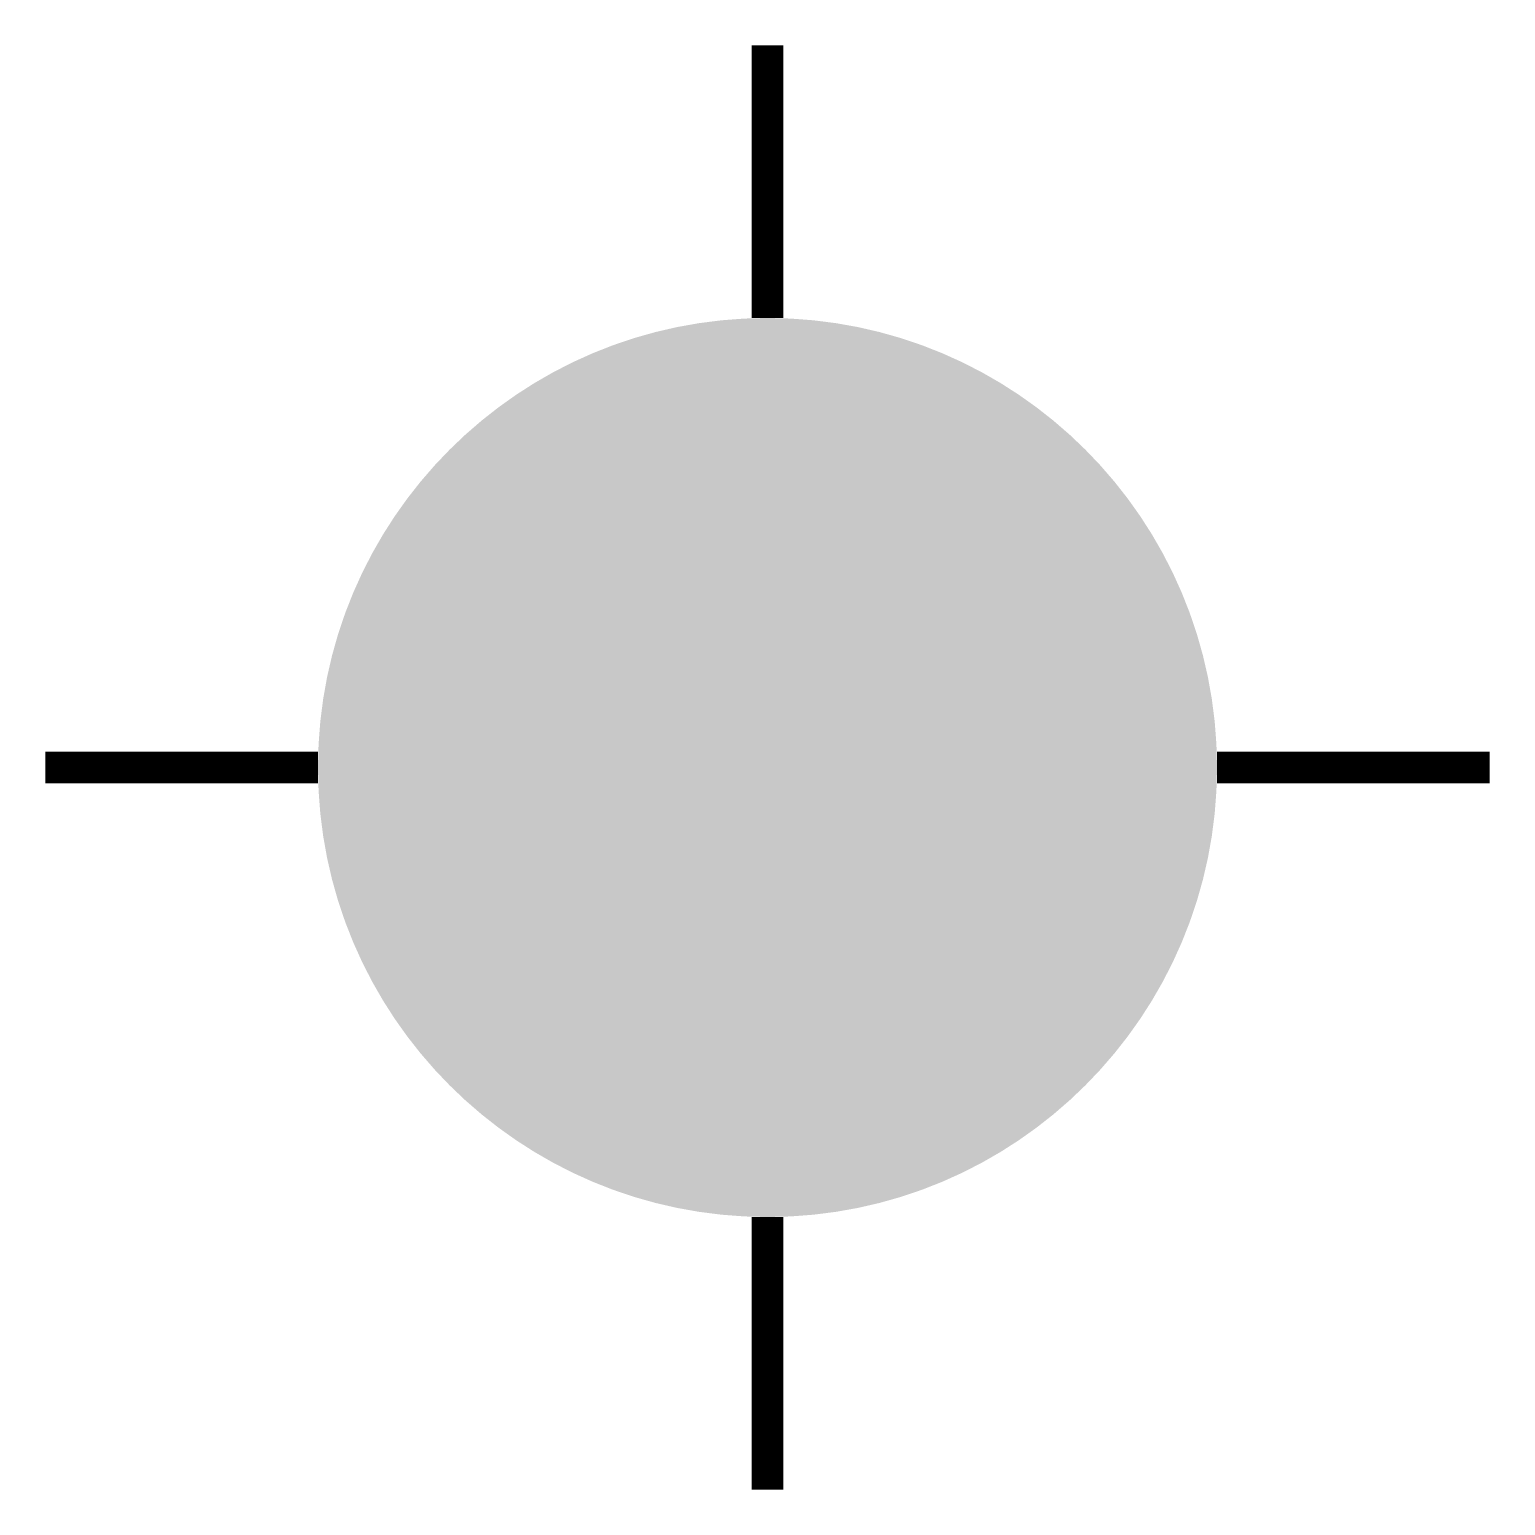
# Model space of a CAD drawing. Header units: inches. Extents: x -0.139 to 0.139, y -0.139 to 0.139.
import ezdxf

# ---------------------------------------------------------------- set-up
doc = ezdxf.new("R2010")
doc.units = ezdxf.units.IN
doc.header["$MEASUREMENT"] = 0

msp = doc.modelspace()

# ---------------------------------------------------------------- hatches: boundary and pattern name
h = msp.add_hatch(color=20)
h.dxf.hatch_style = 1
edge = h.paths.add_edge_path()
edge.add_arc((0, 0), 0.08482, 0, 360)

# ---------------------------------------------------------------- linework, layer by layer
at = {"color": 20, "const_width": 0.006, "elevation": 0}
for points in [[(0, 0.13625), (0, 0.08482)], [(-0.08482, 0), (-0.13625, 0)], [(0.13625, 0), (0.08482, 0)], [(0, -0.08482), (0, -0.13625)]]:
    msp.add_lwpolyline(points, dxfattribs=at)

doc.saveas('drawing.dxf')
